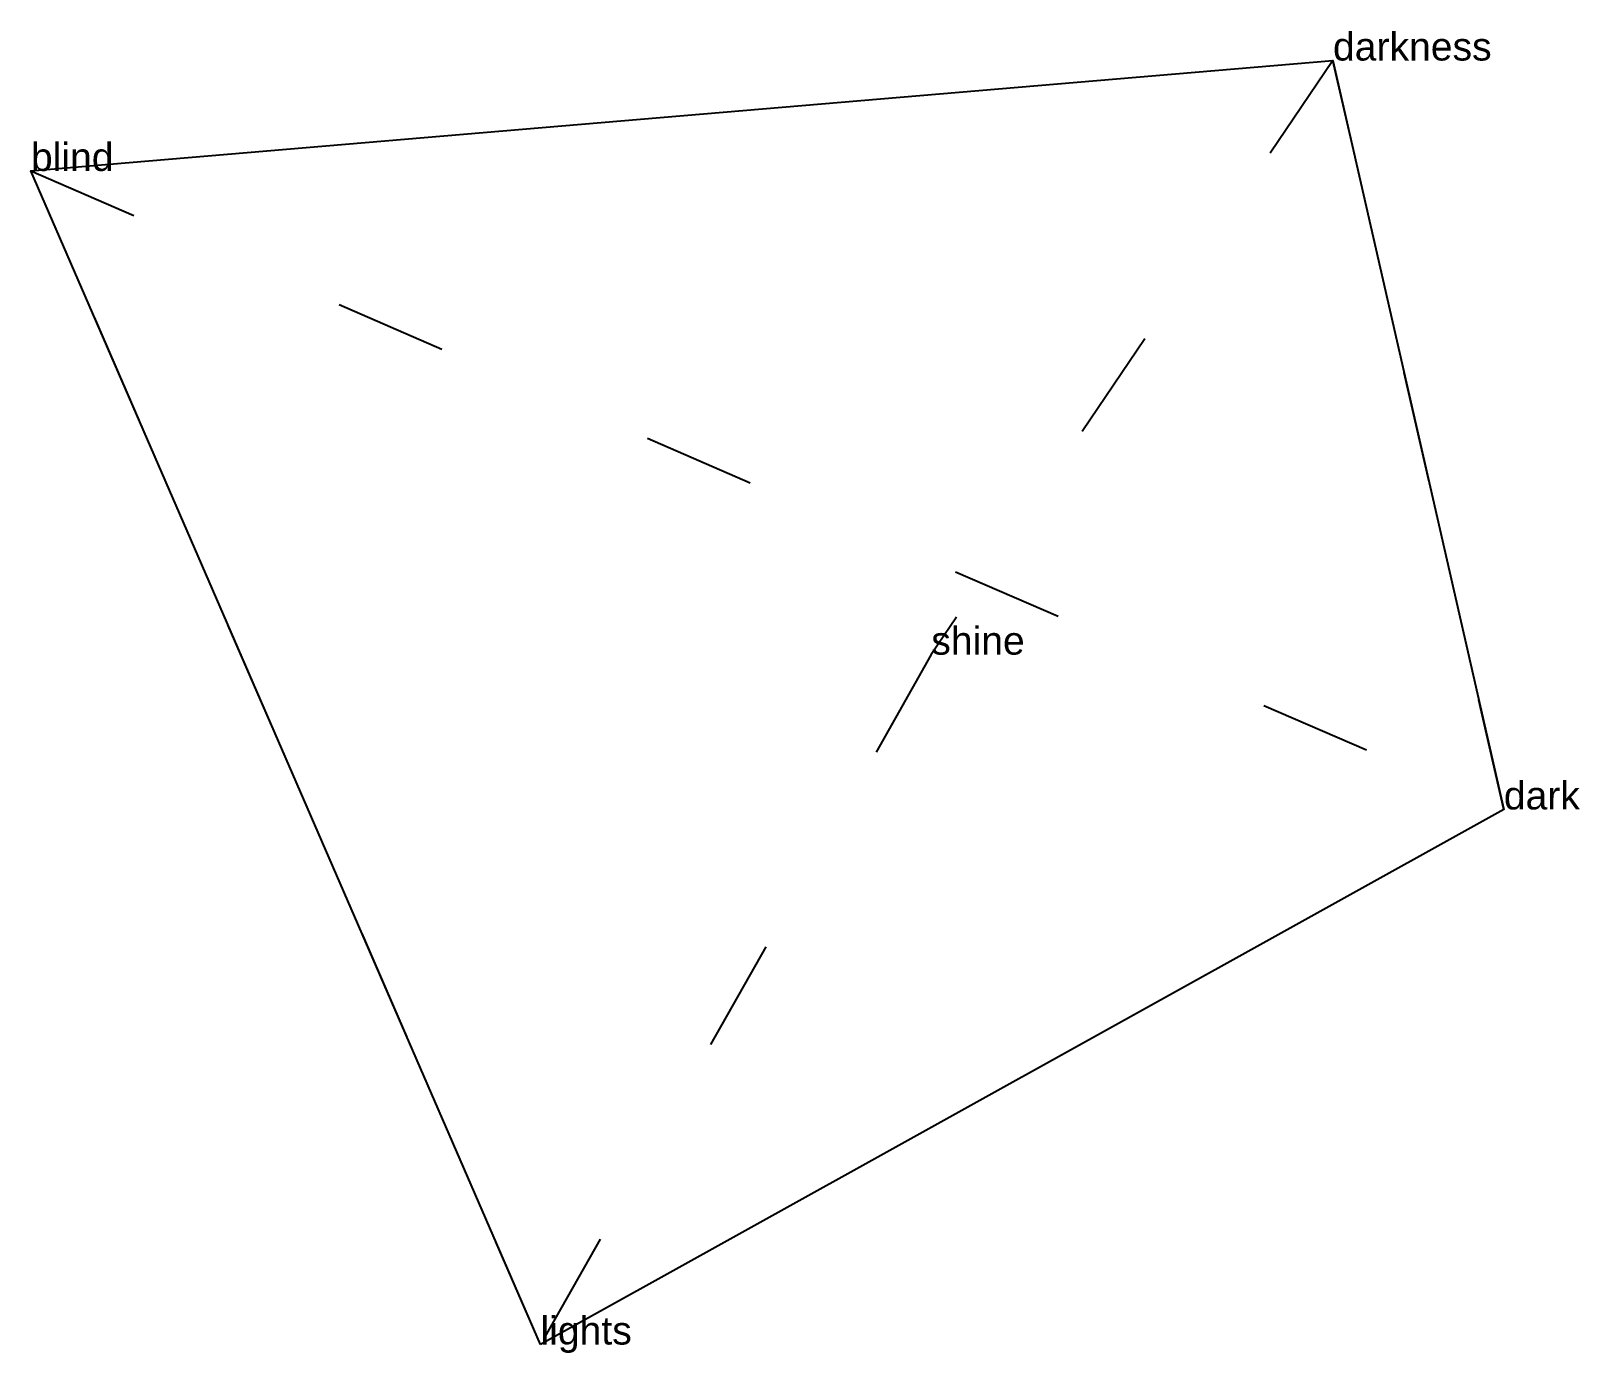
# Model space of a CAD drawing. Extents: x -0.79 to 0.6, y -0.06 to 1.12.
import ezdxf

# ---------------------------------------------------------------- set-up
doc = ezdxf.new("R2010")
doc.units = 0
doc.linetypes.add('DOT', pattern=[0.2, 0, -0.2])
doc.layers.add('TEXT', color=1, linetype='CONTINUOUS')
doc.styles.get("Standard").update_dxf_attribs({"font": 'arial.ttf'})

msp = doc.modelspace()

# ---------------------------------------------------------------- linework, layer by layer
at = {"layer": 'INTERNAL', "linetype": 'DOT'}
msp.add_polyline3d([(0.3753, 1.0904, 0), (0.0165, 0.5599, 0), (-0.3325, -0.0561, 0), (-0.7876, 0.9918, 0), (0.5279, 0.4217, 0), (0.3753, 1.0904, 0)], close=True, dxfattribs=at)
at = {"layer": 'OUTLINE', "linetype": 'CONTINUOUS'}
msp.add_polyline3d([(-0.3325, -0.0561, 0), (-0.7876, 0.9918, 0), (0.3753, 1.0904, 0), (0.5279, 0.4217, 0), (-0.3325, -0.0561, 0)], close=True, dxfattribs=at)

# ---------------------------------------------------------------- texts
at = {"layer": 'TEXT'}
for s, p in [('darkness', (0.3753, 1.0904)), ('blind', (-0.7876, 0.9918)), ('shine', (0.0165, 0.5599)), ('dark', (0.5279, 0.4217)), ('lights', (-0.3325, -0.0561))]:
    msp.add_text(s, height=0.025, dxfattribs=at).set_placement(p)

doc.saveas('drawing.dxf')
